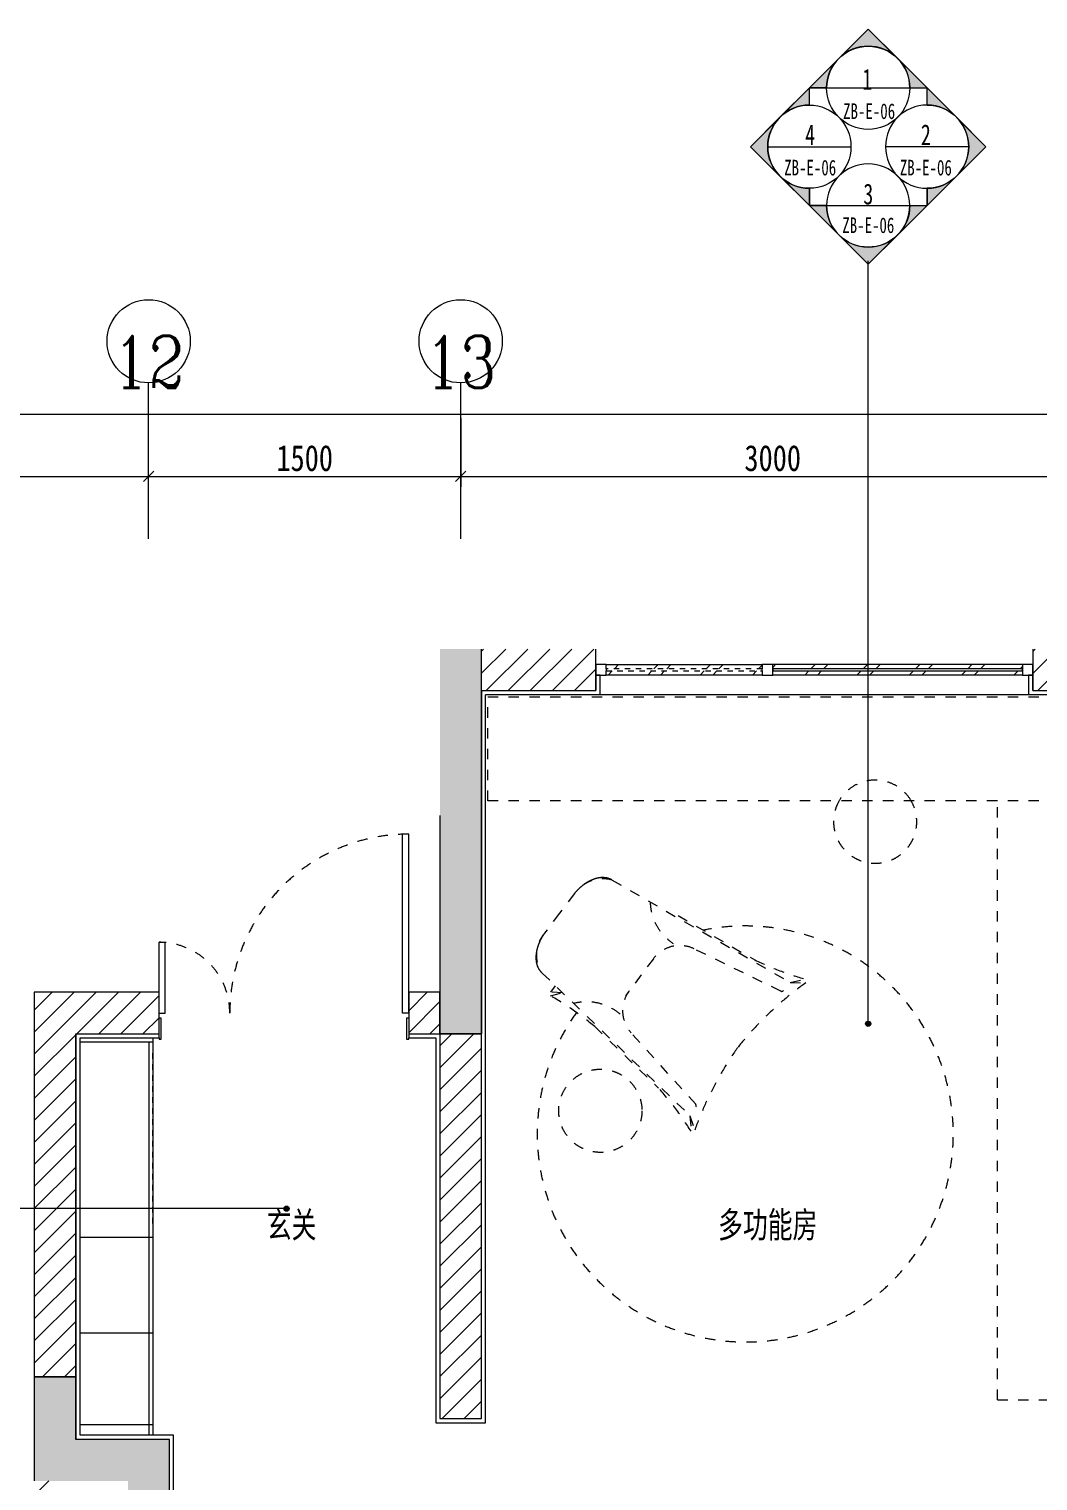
# Model space of a CAD drawing. Header units: millimetres. Extents: x 2743 to 23161, y 1473 to 16816.
# Drawn here: x 7215 to 12065, y 9835 to 16816 of the extents above; entities that cross this region are included whole.
import ezdxf

# ---------------------------------------------------------------- set-up
doc = ezdxf.new("R2010")
doc.units = ezdxf.units.MM
for name, pattern in [('JZ-I-活动家具', [100, 50, -50]), ('JZ-I-虚线', [52.92, 26.46, -26.46]), ('LH-A-虚线', [100, 50, -50])]:
    doc.linetypes.add(name, pattern=pattern)
for name, color, linetype, lineweight, true_color in [('A-ANNO-DIMS-1', 7, 'Continuous', 13, 0x008000), ('A-DETL-GENF-1', 7, 'LH-A-虚线', 5, 0x656565), ('A-DETL-GENF-2', 4, 'Continuous', 5, 0x00ffff), ('A-DETL-GENF-5', 9, 'Continuous', 5, 0x808080), ('A-DETL-GENF-6', 9, 'JZ-I-活动家具', 5, 0x808080), ('A-DOOR', 30, 'Continuous', 9, 0xff7f00), ('A-DOOR-1', 4, 'Continuous', 9, 0x00ffff), ('A-GLAZ', 4, 'Continuous', 18, 0x00ffff), ('A-GLAZ-1', 4, 'JZ-I-虚线', 9, 0x00ffff), ('A-GLAZ-CURT', 7, 'Continuous', 9, 0x00c8c8), ('A-GLAZ-CWMG', 7, 'Continuous', 9, 0x00c8c8), ('A-GLAZ-CWMG-1', 9, 'Continuous', 5, 0x808080), ('A-新建墙体', 7, 'Continuous', 18, 0x848400), ('A-新建墙体-1', 9, 'Continuous', 18, 0x808080), ('A-新建墙体-2', 9, 'Continuous', 5, 0x808080), ('A-新建墙体-3', 7, 'Continuous', 9, 0xff8080), ('G-ANNO-SYMB-1', 7, 'Continuous', 5, 0x008000), ('G-ANNO-SYMB-2', 7, 'Continuous', 5, 0xc0c0c0), ('G-ANNO-TEXT-1', 7, 'Continuous', 5, 0x008000), ('Q-CASE-1', 7, 'Continuous', 9, 0x7f603f), ('Q-CASE-2', 7, 'Continuous', 5, 0x7f603f), ('Q-CASE-4', 7, 'JZ-I-虚线', 5, 0x7f603f), ('S-GRID-1', 7, 'Continuous', 13, 0xc0c0c0), ('S-GRID-IDEN', 7, 'Continuous', 5, 0xc0c0c0), ('S-GRID-IDEN-1', 7, 'Continuous', 5, 0x008000)]:
    doc.layers.add(name, color=color, linetype=linetype, lineweight=lineweight, true_color=true_color)
doc.styles.add('Complex', font='complex_.ttf', dxfattribs={"width": 0.8, "height": 250})
doc.styles.add('华文细黑', font='STXIHEI.TTF', dxfattribs={"width": 0.7, "height": 75})
doc.styles.add('华文细黑_1', font='STXIHEI.TTF', dxfattribs={"width": 0.7, "height": 100})
doc.styles.add('宋体', font='', dxfattribs={"width": 0.8, "height": 125})
doc.styles.add('宋体_1', font='', dxfattribs={"width": 0.7, "height": 125})
doc.styles.get('宋体').set_extended_font_data('SimSun')
doc.styles.get('宋体_1').set_extended_font_data('SimSun')
doc.dimstyles.new('轴网尺寸标注', dxfattribs={"dimscale": 304.8, "dimtxt": 157.261586, "dimasz": 0.164042, "dimexe": 0.164042, "dimexo": 0.0625, "dimgap": 0.082021, "dimtad": 1, "dimdec": 0, "dimzin": 0, "dimdsep": 46, "dimtxsty": '宋体', "dimblk1": 'OBLIQUE', "dimblk2": 'OBLIQUE', "dimsah": 1, "dimcen": 0.09, "dimdle": 0.164042, "dimazin": 0, "dimtfac": 1, "dimtdec": 4, "dimtix": 1, "dimtmove": 0, "dimatfit": 3, "dimfxl": 0.984252, "dimfxlon": 1, "dimtvp": 1, "dimtolj": 1, "dimtzin": 0, "dimlwd": 13, "dimlwe": 13, "dimarcsym": 2})
pattern_1 = [(45, (7626.65, 1984.6), (-53.033, 53.033), [])]
pattern_2 = [(45, (0, 0), (-125.7236, 125.7236), []), (45, (0, 190.5), (-125.7236, 125.7236), [])]

# ---------------------------------------------------------------- blocks, each defined once
blk = doc.blocks.new('LH-A-平开门_钢木质-子母无亮子 - FDM1223-14565206-02平面布置及立面索引')
at = {"layer": 'A-DETL-GENF-1'}
for centre, radius, start, end in [((-600, 0), 860, 269.99, 0), ((600, 0), 340, 180, 270.01)]:
    blk.add_arc(centre, radius, start, end, dxfattribs=at)
at = {"layer": 'A-DETL-GENF-2'}
for p, q in [((-600, 0), (-600.2, -860)), ((-600, 0), (-570, 0)), ((-570, 0), (-570.2, -860)), ((600, 0), (570, 0)), ((570, 0), (570.1, -340)), ((600, 0), (600.1, -340)), ((600.1, -340), (570.1, -340)), ((-600.2, -860), (-570.2, -860))]:
    blk.add_line(p, q, dxfattribs=at)
blk = doc.blocks.new('系统嵌板 - JZ-A-窗-14574457-02平面布置及立面索引')
at = {"layer": 'A-GLAZ-CURT'}
for p, q in [((600, 5), (-600, 5)), ((-600, 5), (-600, -5)), ((600, -5), (600, 5)), ((-600, -5), (600, -5))]:
    blk.add_line(p, q, dxfattribs=at)
blk = doc.blocks.new('窗嵌板_单扇平开无框铝窗 - 窗嵌板_单扇平开无框铝窗-14616553-02平面布置及立面索引')
at = {"layer": 'A-GLAZ-1'}
for p, q in [((375, 5), (-375, 5)), ((-375, 5), (-375, -5)), ((375, -5), (375, 5)), ((-375, -5), (375, -5))]:
    blk.add_line(p, q, dxfattribs=at)
blk = doc.blocks.new('矩形竖梃 - 矩形竖梃-14574459-02平面布置及立面索引')
at = {"layer": 'A-GLAZ-CWMG'}
for p, q in [((0, 25), (-50, 25)), ((-50, 25), (-50, 5)), ((0, -25), (0, 25)), ((-50, -5), (-50, -25)), ((-50, -25), (0, -25))]:
    blk.add_line(p, q, dxfattribs=at)
blk = doc.blocks.new('矩形竖梃 - 矩形竖梃-14574420-02平面布置及立面索引')
at = {"layer": 'A-GLAZ-CWMG-1'}
h = blk.add_hatch(dxfattribs=at)
h.set_pattern_fill('FP_2', color=256, style=0, pattern_type=2)
h.set_pattern_definition(pattern_2)
h.paths.add_polyline_path([(3113.4, 11725), (3113.4, 11745), (2363.4, 11745), (2363.4, 11725), (2631.4, 11725)], flags=0)
h.paths.add_polyline_path([(2631.4, 11755), (3113.4, 11755), (3113.4, 11775), (2363.4, 11775), (2363.4, 11755)], flags=0)
at = {"layer": 'A-GLAZ-CWMG'}
for p, q in [((2363.4, 11775), (3113.4, 11775)), ((3113.4, 11725), (2363.4, 11725))]:
    blk.add_line(p, q, dxfattribs=at)
blk = doc.blocks.new('矩形竖梃 - 矩形竖梃-14574421-02平面布置及立面索引')
at = {"layer": 'A-GLAZ-CWMG-1'}
h = blk.add_hatch(dxfattribs=at)
h.set_pattern_fill('FP_2', color=256, style=0, pattern_type=2)
h.set_pattern_definition(pattern_2)
h.paths.add_polyline_path([(4363.4, 11725), (4363.4, 11745), (3163.4, 11745), (3163.4, 11725), (3525.2, 11725)], flags=0)
h.paths.add_polyline_path([(3525.2, 11755), (4363.4, 11755), (4363.4, 11775), (3163.4, 11775), (3163.4, 11755)], flags=0)
at = {"layer": 'A-GLAZ-CWMG'}
for p, q in [((4363.4, 11775), (3163.4, 11775)), ((4363.4, 11725), (3163.4, 11725))]:
    blk.add_line(p, q, dxfattribs=at)
blk = doc.blocks.new('矩形竖梃 - 矩形竖梃-14574461-02平面布置及立面索引')
at = {"layer": 'A-GLAZ-CWMG'}
for p, q in [((-50, 25), (0, 25)), ((-50, -25), (-50, 25)), ((0, 25), (0, -25)), ((0, -25), (-50, -25))]:
    blk.add_line(p, q, dxfattribs=at)
blk = doc.blocks.new('矩形竖梃 - 矩形竖梃-14574455-02平面布置及立面索引')
at = {"layer": 'A-GLAZ-CWMG'}
for p, q in [((-25, 25), (25, 25)), ((-25, 5), (-25, 25)), ((25, 25), (25, -25)), ((-25, -25), (-25, -5)), ((25, -25), (-25, -25))]:
    blk.add_line(p, q, dxfattribs=at)
blk = doc.blocks.new('JZ-I-金属门套_门楣 - JZ-I-金属门套_门楣-14990927-02平面布置及立面索引')
at = {"layer": 'A-DOOR'}
for p, q in [((-590, 15), (-600, 15)), ((-600, 15), (-600, 10)), ((-590, -85), (-590, 15)), ((600, 15), (590, 15)), ((590, 15), (590, -85)), ((600, 10), (600, 15)), ((-600, -85), (-590, -85)), ((590, -85), (600, -85))]:
    blk.add_line(p, q, dxfattribs=at)
blk = doc.blocks.new('JZ-I-玄关柜2D - JZ-I-玄关柜2D-14741874-02平面布置及立面索引')
at = {"layer": 'Q-CASE-2'}
for p, q in [((-805.3, -597.7), (-805.3, -249.7)), ((-365.3, -596.1), (-365.3, -249.7)), ((94.7, -596.1), (94.7, -249.7)), ((1034.7, -600), (1034.7, -249.7)), ((1034.7, -580), (-855.3, -580)), ((1054.7, -600), (-855.3, -600))]:
    blk.add_line(p, q, dxfattribs=at)
at = {"layer": 'Q-CASE-4'}
for p, q in [((-768.2, -600), (-787.3, -600)), ((94.7, -600), (-315.7, -600)), ((163.2, -600), (564.7, -600)), ((584.7, -600), (995.8, -600))]:
    blk.add_line(p, q, dxfattribs=at)
blk = doc.blocks.new('JZ-I-127书房 - JZ-I-1500床2D-14729912-02平面布置及立面索引')
at = {"layer": 'A-DETL-GENF-6'}
for p, q in [((0, -500), (0, 0)), ((0, 0), (2750, 0)), ((2750, 0), (2750, -500)), ((2750, -500), (0, -500)), ((2450, -3380), (2450, -500)), ((456, -906.9), (454.5, -908.2)), ((457.5, -905.9), (456, -906.9)), ((458.9, -904.8), (457.5, -905.9)), ((460.4, -903.6), (458.9, -904.8)), ((461.9, -902.5), (460.4, -903.6)), ((463.4, -901.5), (461.9, -902.5)), ((464.9, -900.4), (463.4, -901.5)), ((466.3, -899.4), (464.9, -900.4)), ((467.8, -898.4), (466.3, -899.4)), ((469.4, -897.4), (467.8, -898.4)), ((470.9, -896.4), (469.4, -897.4)), ((472.4, -895.4), (470.9, -896.4)), ((473.9, -894.4), (472.4, -895.4)), ((475.4, -893.4), (473.9, -894.4)), ((477, -892.5), (475.4, -893.4)), ((478.5, -891.7), (477, -892.5)), ((480, -890.7), (478.5, -891.7)), ((481.5, -889.9), (480, -890.7)), ((483.1, -889), (481.5, -889.9)), ((484.6, -888.1), (483.1, -889)), ((486.2, -887.4), (484.6, -888.1)), ((487.7, -886.5), (486.2, -887.4)), ((489.2, -885.7), (487.7, -886.5)), ((490.8, -884.9), (489.2, -885.7)), ((492.4, -884.1), (490.8, -884.9)), ((493.9, -883.4), (492.4, -884.1)), ((495.5, -882.7), (493.9, -883.4)), ((497, -882), (495.5, -882.7)), ((498.5, -881.2), (497, -882)), ((500, -880.6), (498.5, -881.2)), ((501.6, -880), (500, -880.6)), ((503.2, -879.4), (501.6, -880)), ((504.7, -878.7), (503.2, -879.4)), ((506.3, -878.1), (504.7, -878.7)), ((507.8, -877.6), (506.3, -878.1)), ((509.4, -877), (507.8, -877.6)), ((510.9, -876.5), (509.4, -877)), ((512.5, -875.9), (510.9, -876.5)), ((514, -875.5), (512.5, -875.9)), ((515.5, -874.9), (514, -875.5)), ((517.1, -874.4), (515.5, -874.9)), ((518.6, -874), (517.1, -874.4)), ((520.2, -873.6), (518.6, -874)), ((521.7, -873.1), (520.2, -873.6)), ((523.2, -872.8), (521.7, -873.1)), ((524.7, -872.3), (523.2, -872.8)), ((526.3, -872), (524.7, -872.3)), ((527.8, -871.7), (526.3, -872)), ((529.3, -871.4), (527.8, -871.7)), ((530.8, -871), (529.3, -871.4)), ((532.3, -870.8), (530.8, -871)), ((533.9, -870.5), (532.3, -870.8)), ((535.3, -870.3), (533.9, -870.5)), ((536.8, -870.1), (535.3, -870.3)), ((538.4, -869.8), (536.8, -870.1)), ((539.9, -869.7), (538.4, -869.8)), ((541.4, -869.5), (539.9, -869.7)), ((542.9, -869.4), (541.4, -869.5)), ((544.3, -869.2), (542.9, -869.4)), ((545.8, -869.1), (544.3, -869.2)), ((547.3, -869), (545.8, -869.1)), ((548.7, -869), (547.3, -869)), ((550.1, -869), (548.7, -869)), ((551.6, -868.8), (550.1, -869)), ((553.1, -868.9), (551.6, -868.8)), ((554.5, -868.9), (553.1, -868.9)), ((555.9, -868.9), (554.5, -868.9)), ((557.4, -868.9), (555.9, -868.9)), ((558.7, -869.1), (557.4, -868.9)), ((560.2, -869.1), (558.7, -869.1)), ((561.5, -869.3), (560.2, -869.1)), ((563, -869.4), (561.5, -869.3)), ((564.3, -869.6), (563, -869.4)), ((565.7, -869.7), (564.3, -869.6)), ((567.1, -869.9), (565.7, -869.7)), ((568.5, -870.1), (567.1, -869.9)), ((569.7, -870.3), (568.5, -870.1)), ((571.1, -870.6), (569.7, -870.3)), ((572.4, -870.8), (571.1, -870.6)), ((573.8, -871.1), (572.4, -870.8)), ((575.1, -871.4), (573.8, -871.1)), ((576.4, -871.7), (575.1, -871.4)), ((577.7, -872.1), (576.4, -871.7)), ((579, -872.4), (577.7, -872.1)), ((580.2, -872.8), (579, -872.4)), ((581.5, -873.1), (580.2, -872.8)), ((582.7, -873.6), (581.5, -873.1)), ((584, -874.1), (582.7, -873.6)), ((585.2, -874.5), (584, -874.1)), ((586.5, -875), (585.2, -874.5)), ((587.7, -875.4), (586.5, -875)), ((588.9, -875.9), (587.7, -875.4)), ((590.1, -876.5), (588.9, -875.9)), ((591.3, -877), (590.1, -876.5)), ((592.5, -877.6), (591.3, -877)), ((593.6, -878.2), (592.5, -877.6)), ((594.8, -878.7), (593.6, -878.2)), ((595.9, -879.4), (594.8, -878.7)), ((597, -880.1), (595.9, -879.4)), ((598.1, -880.7), (597, -880.1)), ((598.3, -880.6), (1454.3, -1373.2)), ((416.6, -945.7), (345.2, -1040.6)), ((418, -944.1), (416.6, -945.7)), ((419.2, -942.5), (418, -944.1)), ((420.4, -941.1), (419.2, -942.5)), ((421.8, -939.6), (420.4, -941.1)), ((423, -938.1), (421.8, -939.6)), ((424.3, -936.8), (423, -938.1)), ((425.6, -935.3), (424.3, -936.8)), ((426.8, -934), (425.6, -935.3)), ((428.2, -932.5), (426.8, -934)), ((429.5, -931.1), (428.2, -932.5)), ((430.8, -929.7), (429.5, -931.1)), ((432.1, -928.4), (430.8, -929.7)), ((433.5, -927), (432.1, -928.4)), ((434.8, -925.6), (433.5, -927)), ((436.2, -924.3), (434.8, -925.6)), ((437.5, -923), (436.2, -924.3)), ((438.9, -921.7), (437.5, -923)), ((440.3, -920.4), (438.9, -921.7)), ((441.8, -919.1), (440.3, -920.4)), ((443.1, -917.8), (441.8, -919.1)), ((444.5, -916.5), (443.1, -917.8)), ((445.9, -915.4), (444.5, -916.5)), ((447.3, -914.1), (445.9, -915.4)), ((448.7, -912.9), (447.3, -914.1)), ((450.3, -911.7), (448.7, -912.9)), ((451.7, -910.5), (450.3, -911.7)), ((453.1, -909.3), (451.7, -910.5)), ((454.5, -908.2), (453.1, -909.3)), ((345.2, -1040.6), (273.6, -1135.9)), ((915.8, -1051.6), (1284.7, -1264.8)), ((246.3, -1187.5), (246.9, -1185.8)), ((246.9, -1185.8), (247.6, -1184.1)), ((247.6, -1184.1), (248.3, -1182.3)), ((248.3, -1182.3), (249, -1180.6)), ((249, -1180.6), (249.7, -1178.9)), ((249.7, -1178.9), (250.4, -1177.2)), ((250.4, -1177.2), (251.2, -1175.4)), ((251.2, -1175.4), (251.9, -1173.8)), ((251.9, -1173.8), (252.7, -1172)), ((252.7, -1172), (253.6, -1170.3)), ((253.6, -1170.3), (254.4, -1168.7)), ((254.4, -1168.7), (255.2, -1166.9)), ((255.2, -1166.9), (256.1, -1165.2)), ((256.1, -1165.2), (256.9, -1163.6)), ((256.9, -1163.6), (257.8, -1161.9)), ((257.8, -1161.9), (258.7, -1160.2)), ((258.7, -1160.2), (259.6, -1158.5)), ((259.6, -1158.5), (260.6, -1156.9)), ((260.6, -1156.9), (261.5, -1155.2)), ((261.5, -1155.2), (262.4, -1153.5)), ((262.4, -1153.5), (263.4, -1151.9)), ((263.4, -1151.9), (264.3, -1150.2)), ((264.3, -1150.2), (265.3, -1148.6)), ((265.3, -1148.6), (266.4, -1147)), ((266.4, -1147), (267.3, -1145.3)), ((267.3, -1145.3), (268.4, -1143.7)), ((268.4, -1143.7), (269.4, -1142)), ((269.4, -1142), (270.5, -1140.5)), ((270.5, -1140.5), (271.6, -1138.9)), ((271.6, -1138.9), (272.7, -1137.3)), ((272.7, -1137.3), (273.6, -1135.9)), ((233.1, -1253.4), (233.2, -1251.8)), ((233.2, -1255), (233.1, -1253.4)), ((233.2, -1250.2), (233.3, -1248.6)), ((233.2, -1251.8), (233.2, -1250.2)), ((233.2, -1256.5), (233.2, -1255)), ((233.3, -1258.1), (233.2, -1256.5)), ((233.3, -1248.6), (233.4, -1246.9)), ((233.4, -1245.3), (233.5, -1243.7)), ((233.4, -1246.9), (233.4, -1245.3)), ((233.5, -1243.7), (233.6, -1242)), ((233.6, -1242), (233.8, -1240.3)), ((233.8, -1240.3), (233.9, -1238.8)), ((233.9, -1238.8), (234, -1237.1)), ((234, -1237.1), (234.2, -1235.4)), ((234.2, -1235.4), (234.4, -1233.7)), ((234.4, -1233.7), (234.7, -1232)), ((234.7, -1232), (234.8, -1230.4)), ((234.8, -1230.4), (235.1, -1228.6)), ((235.1, -1228.6), (235.4, -1227)), ((235.4, -1227), (235.7, -1225.3)), ((235.7, -1225.3), (235.9, -1223.6)), ((235.9, -1223.6), (236.3, -1221.9)), ((236.3, -1221.9), (236.6, -1220.2)), ((236.6, -1220.2), (237, -1218.5)), ((237, -1218.5), (237.4, -1216.8)), ((237.4, -1216.8), (237.7, -1215)), ((237.7, -1215), (238.1, -1213.4)), ((238.1, -1213.4), (238.5, -1211.6)), ((238.5, -1211.6), (239, -1209.9)), ((239, -1209.9), (239.5, -1208.1)), ((239.5, -1208.1), (239.9, -1206.5)), ((239.9, -1206.5), (240.4, -1204.8)), ((240.4, -1204.8), (241, -1203)), ((241, -1203), (241.5, -1201.3)), ((241.5, -1201.3), (242, -1199.6)), ((242, -1199.6), (242.5, -1197.8)), ((242.5, -1197.8), (243.1, -1196.1)), ((243.1, -1196.1), (243.7, -1194.4)), ((243.7, -1194.4), (244.3, -1192.7)), ((244.3, -1192.7), (244.9, -1191)), ((244.9, -1191), (245.5, -1189.3)), ((245.5, -1189.3), (246.3, -1187.5)), ((1408.7, -1414.8), (992.1, -1211.6)), ((233.3, -1259.7), (233.3, -1258.1)), ((233.5, -1261.3), (233.3, -1259.7)), ((233.5, -1262.8), (233.5, -1261.3)), ((233.6, -1264.4), (233.5, -1262.8)), ((233.8, -1265.9), (233.6, -1264.4)), ((233.9, -1267.4), (233.8, -1265.9)), ((234, -1269), (233.9, -1267.4)), ((234.3, -1270.5), (234, -1269)), ((234.5, -1272), (234.3, -1270.5)), ((234.7, -1273.4), (234.5, -1272)), ((234.9, -1275), (234.7, -1273.4)), ((235.2, -1276.5), (234.9, -1275)), ((235.4, -1277.9), (235.2, -1276.5)), ((235.7, -1279.4), (235.4, -1277.9)), ((236, -1280.8), (235.7, -1279.4)), ((236.4, -1282.3), (236, -1280.8)), ((236.7, -1283.6), (236.4, -1282.3)), ((237, -1285.1), (236.7, -1283.6)), ((237.5, -1286.5), (237, -1285.1)), ((237.9, -1287.9), (237.5, -1286.5)), ((238.2, -1289.2), (237.9, -1287.9)), ((238.7, -1290.6), (238.2, -1289.2)), ((239.1, -1291.9), (238.7, -1290.6)), ((239.5, -1293.3), (239.1, -1291.9)), ((240, -1294.6), (239.5, -1293.3)), ((240.5, -1295.9), (240, -1294.6)), ((241, -1297.2), (240.5, -1295.9)), ((241.6, -1298.5), (241, -1297.2)), ((242.1, -1299.8), (241.6, -1298.5)), ((242.7, -1301.1), (242.1, -1299.8)), ((243.2, -1302.3), (242.7, -1301.1)), ((243.8, -1303.5), (243.2, -1302.3)), ((244.4, -1304.8), (243.8, -1303.5)), ((245.1, -1306), (244.4, -1304.8)), ((245.6, -1307.2), (245.1, -1306)), ((246.3, -1308.4), (245.6, -1307.2)), ((247, -1309.5), (246.3, -1308.4)), ((247.6, -1310.6), (247, -1309.5)), ((248.4, -1311.7), (247.6, -1310.6)), ((249.1, -1313), (248.4, -1311.7)), ((249.8, -1314.1), (249.1, -1313)), ((250.6, -1315.2), (249.8, -1314.1)), ((251.3, -1316.2), (250.6, -1315.2)), ((252.1, -1317.3), (251.3, -1316.2)), ((252.9, -1318.3), (252.1, -1317.3)), ((253.8, -1319.3), (252.9, -1318.3)), ((254.5, -1320.4), (253.8, -1319.3)), ((255.4, -1321.4), (254.5, -1320.4)), ((256.3, -1322.3), (255.4, -1321.4)), ((257.1, -1323.3), (256.3, -1322.3)), ((257.9, -1324.2), (257.1, -1323.3)), ((258.9, -1325.2), (257.9, -1324.2)), ((259.8, -1326.1), (258.9, -1325.2)), ((260.7, -1327.1), (259.8, -1326.1)), ((796.3, -1258.7), (738.2, -1336)), ((261.6, -1327.9), (260.7, -1327.1)), ((261.8, -1327.9), (972.3, -2013.8)), ((304.1, -1419.5), (326.2, -1390.1)), ((738.2, -1336), (661.9, -1437.3)), ((1454.3, -1373.2), (1527.4, -1357.2)), ((1454.3, -1373.2), (1528.7, -1374.8)), ((301.1, -1436.9), (359.8, -1422.5)), ((359.8, -1422.5), (304.1, -1419.5)), ((514.1, -1585.5), (821.2, -1880.9)), ((999.7, -1958.5), (689, -1614.5)), ((972.3, -2013.8), (994.4, -2084.8)), ((972.3, -2013.8), (977.2, -2088.5)), ((2450, -3380), (2750, -3380))]:
    blk.add_line(p, q, dxfattribs=at)
blk.add_circle((541.3, -1990.2), 200, dxfattribs=at)
for centre, radius, start, end in [((1862.4, -600), 200, 30, 150), ((1862.4, -600), 200, 150, 30), ((554, -1042.9), 168.2, 74.7155, 144.72725), ((1029.3, -978.8), 248.5, 181.58273, 236.40346), ((1238, -2101.6), 1000, 144.25512, 101.5688), ((394.3, -1241.4), 160.3, 138.84529, 209.93807), ((922.8, -1353.8), 158.2, 64.0004, 143.04334), ((1923.3, 47.5), 1459.5, 244.05152, 254.26061), ((2502.1, -2726.1), 1665.4, 125.76785, 141.31347), ((-424.3, -2703.3), 1459.5, 49.98468, 60.19378), ((806.4, -1508.5), 158.2, 143.04334, 222.08628), ((1413.3, -1405.3), 10.5, 244.0004, 319.79534), ((475.6, -1714.8), 248.5, 49.68322, 104.50395), ((2562.5, -2645.7), 1665.4, 144.77321, 160.31883), ((-262.8, -2858.2), 1459.5, 31.82607, 42.03516), ((991.8, -1965.6), 10.5, 326.29134, 42.08628)]:
    blk.add_arc(centre, radius, start, end, dxfattribs=at)
blk = doc.blocks.new('轴网 - LH-A-单圈轴号-6094658-02平面布置及立面索引')
at = {"layer": 'S-GRID-IDEN'}
blk.add_circle((0, 0), 4, dxfattribs=at)
blk = doc.blocks.new('_Oblique')
at = {"color": 0, "linetype": 'ByBlock', "lineweight": -2}
blk.add_line((-0.5, -0.5), (0.5, 0.5), dxfattribs=at)
blk = doc.blocks.new('*D174')
at = {"layer": 'A-ANNO-DIMS-1', "color": 0, "lineweight": 13, "transparency": 16777216}
for p, q in [((5840.1, 14664.5), (7840.1, 14664.5)), ((5890.1, 14383.6), (5890.1, 14714.5)), ((7790.1, 14383.6), (7790.1, 14714.5))]:
    blk.add_line(p, q, dxfattribs=at)
at = {"layer": 'Defpoints', "color": 0, "transparency": 16777216}
for p in [(7790.1, 14664.5), (5890.1, 14364.5), (7790.1, 14364.5)]:
    blk.add_point(p, dxfattribs=at)
at = {"layer": 'A-ANNO-DIMS-1', "color": 0, "lineweight": 13, "transparency": 16777216, "xscale": 50, "yscale": 50, "zscale": 50, "rotation": 180}
blk.add_blockref('_Oblique', (5890.1, 14664.5), dxfattribs=at)
at = {"layer": 'A-ANNO-DIMS-1', "color": 0, "lineweight": 13, "transparency": 16777216, "xscale": 50, "yscale": 50, "zscale": 50}
blk.add_blockref('_Oblique', (7790.1, 14664.5), dxfattribs=at)
at = {"layer": 'A-ANNO-DIMS-1', "color": 0, "transparency": 16777216, "insert": (6840.1, 14752), "char_height": 125, "attachment_point": 5, "style": '宋体'}
blk.add_mtext('\\A1;1900', dxfattribs=at)
blk = doc.blocks.new('*D175')
at = {"layer": 'A-ANNO-DIMS-1', "color": 0, "lineweight": 13, "transparency": 16777216}
for p, q in [((9290.1, 14945.5), (9290.1, 14614.5)), ((7740.1, 14664.5), (9340.1, 14664.5)), ((7790.1, 14383.6), (7790.1, 14714.5))]:
    blk.add_line(p, q, dxfattribs=at)
at = {"layer": 'Defpoints', "color": 0, "transparency": 16777216}
for p in [(9290.1, 14964.5), (9290.1, 14664.5), (7790.1, 14364.5)]:
    blk.add_point(p, dxfattribs=at)
at = {"layer": 'A-ANNO-DIMS-1', "color": 0, "lineweight": 13, "transparency": 16777216, "xscale": 50, "yscale": 50, "zscale": 50, "rotation": 180}
blk.add_blockref('_Oblique', (7790.1, 14664.5), dxfattribs=at)
at = {"layer": 'A-ANNO-DIMS-1', "color": 0, "lineweight": 13, "transparency": 16777216, "xscale": 50, "yscale": 50, "zscale": 50}
blk.add_blockref('_Oblique', (9290.1, 14664.5), dxfattribs=at)
at = {"layer": 'A-ANNO-DIMS-1', "color": 0, "transparency": 16777216, "insert": (8540.1, 14752), "char_height": 125, "attachment_point": 5, "style": '宋体'}
blk.add_mtext('\\A1;1500', dxfattribs=at)
blk = doc.blocks.new('*D176')
at = {"layer": 'A-ANNO-DIMS-1', "color": 0, "lineweight": 13, "transparency": 16777216}
for p, q in [((9290.1, 14945.5), (9290.1, 14614.5)), ((9240.1, 14664.5), (12340.1, 14664.5)), ((12290.1, 14383.6), (12290.1, 14714.5))]:
    blk.add_line(p, q, dxfattribs=at)
at = {"layer": 'Defpoints', "color": 0, "transparency": 16777216}
for p in [(9290.1, 14964.5), (12290.1, 14664.5), (12290.1, 14364.5)]:
    blk.add_point(p, dxfattribs=at)
at = {"layer": 'A-ANNO-DIMS-1', "color": 0, "lineweight": 13, "transparency": 16777216, "xscale": 50, "yscale": 50, "zscale": 50, "rotation": 180}
blk.add_blockref('_Oblique', (9290.1, 14664.5), dxfattribs=at)
at = {"layer": 'A-ANNO-DIMS-1', "color": 0, "lineweight": 13, "transparency": 16777216, "xscale": 50, "yscale": 50, "zscale": 50}
blk.add_blockref('_Oblique', (12290.1, 14664.5), dxfattribs=at)
at = {"layer": 'A-ANNO-DIMS-1', "color": 0, "transparency": 16777216, "insert": (10790.1, 14752), "char_height": 125, "attachment_point": 5, "style": '宋体'}
blk.add_mtext('\\A1;3000', dxfattribs=at)
blk = doc.blocks.new('*D182')
at = {"layer": 'A-ANNO-DIMS-1', "color": 0, "lineweight": 13, "transparency": 16777216}
for p, q in [((5890.1, 14683.6), (5890.1, 15014.5)), ((19990.1, 14683.6), (19990.1, 15014.5)), ((5840.1, 14964.5), (20040.1, 14964.5))]:
    blk.add_line(p, q, dxfattribs=at)
at = {"layer": 'Defpoints', "color": 0, "transparency": 16777216}
for p in [(19990.1, 14964.5), (5890.1, 14664.5), (19990.1, 14664.5)]:
    blk.add_point(p, dxfattribs=at)
at = {"layer": 'A-ANNO-DIMS-1', "color": 0, "lineweight": 13, "transparency": 16777216, "xscale": 50, "yscale": 50, "zscale": 50, "rotation": 180}
blk.add_blockref('_Oblique', (5890.1, 14964.5), dxfattribs=at)
at = {"layer": 'A-ANNO-DIMS-1', "color": 0, "lineweight": 13, "transparency": 16777216, "xscale": 50, "yscale": 50, "zscale": 50}
blk.add_blockref('_Oblique', (19990.1, 14964.5), dxfattribs=at)
at = {"layer": 'A-ANNO-DIMS-1', "color": 0, "transparency": 16777216, "insert": (12940.1, 15052), "char_height": 125, "attachment_point": 5, "style": '宋体'}
blk.add_mtext('\\A1;14100', dxfattribs=at)
blk = doc.blocks.new('立面 - 立面标记符号8mm 上-319156-02平面布置及立面索引')
at = {"layer": 'G-ANNO-SYMB-2'}
h = blk.add_hatch(color=256, dxfattribs=at)
edge = h.paths.add_edge_path(flags=0)
edge.add_line((-2.83, 8.49), (0, 11.31))
edge.add_line((0, 11.31), (2.83, 8.49))
edge.add_arc((0, 5.66), 4, 45, 135)
h = blk.add_hatch(color=256, dxfattribs=at)
edge = h.paths.add_edge_path(flags=0)
edge.add_line((5.66, 5.66), (4, 5.66))
edge.add_arc((0, 5.66), 4, 0, 45)
edge.add_line((2.83, 8.49), (5.66, 5.66))
edge = h.paths.add_edge_path(flags=0)
edge.add_line((-5.66, 5.66), (-2.83, 8.49))
edge.add_arc((0, 5.66), 4, 135, 180)
edge.add_line((-4, 5.66), (-5.66, 5.66))
at = {"layer": 'G-ANNO-SYMB-1'}
for p, q in [((0, 11.31), (-5.66, 5.66)), ((0, 11.31), (-2.83, 8.49)), ((0, 11.31), (5.66, 5.66)), ((2.83, 8.49), (0, 11.31)), ((-2.83, 8.49), (-5.66, 5.66)), ((5.66, 5.66), (2.83, 8.49)), ((-4, 5.66), (-5.66, 5.66)), ((-5.66, 5.66), (-4, 5.66)), ((-4, 5.66), (4, 5.66)), ((4, 5.66), (5.66, 5.66)), ((4, 5.66), (5.66, 5.66))]:
    blk.add_line(p, q, dxfattribs=at)
blk.add_circle((0, 5.66), 4, dxfattribs=at)
for start, end in [(135, 180), (45, 135), (0, 45)]:
    blk.add_arc((0, 5.66), 4, start, end, dxfattribs=at)
blk = doc.blocks.new('立面 - 立面标记符号 右 -319154-02平面布置及立面索引')
at = {"layer": 'G-ANNO-SYMB-2'}
h = blk.add_hatch(color=256, dxfattribs=at)
edge = h.paths.add_edge_path(flags=0)
edge.add_line((-2.83, 8.49), (0, 11.31))
edge.add_line((0, 11.31), (2.83, 8.49))
edge.add_arc((0, 5.66), 4, 45, 135)
h = blk.add_hatch(color=256, dxfattribs=at)
edge = h.paths.add_edge_path(flags=0)
edge.add_line((5.66, 5.66), (4, 5.66))
edge.add_arc((0, 5.66), 4, 0, 45)
edge.add_line((2.83, 8.49), (5.66, 5.66))
edge = h.paths.add_edge_path(flags=0)
edge.add_line((-5.66, 5.66), (-2.83, 8.49))
edge.add_arc((0, 5.66), 4, 135, 180)
edge.add_line((-4, 5.66), (-5.66, 5.66))
at = {"layer": 'G-ANNO-SYMB-1'}
for p, q in [((0, 11.31), (-5.66, 5.66)), ((0, 11.31), (-2.83, 8.49)), ((0, 11.31), (5.66, 5.66)), ((2.83, 8.49), (0, 11.31)), ((-2.83, 8.49), (-5.66, 5.66)), ((0, 9.66), (0, 1.66)), ((5.66, 5.66), (2.83, 8.49)), ((-4, 5.66), (-5.66, 5.66)), ((-5.66, 5.66), (-4, 5.66)), ((4, 5.66), (5.66, 5.66)), ((4, 5.66), (5.66, 5.66))]:
    blk.add_line(p, q, dxfattribs=at)
blk.add_circle((0, 5.66), 4, dxfattribs=at)
for start, end in [(135, 180), (45, 135), (0, 45)]:
    blk.add_arc((0, 5.66), 4, start, end, dxfattribs=at)
blk = doc.blocks.new('立面 - 立面标记符号-319155-02平面布置及立面索引')
at = {"layer": 'G-ANNO-SYMB-2'}
h = blk.add_hatch(color=256, dxfattribs=at)
edge = h.paths.add_edge_path(flags=0)
edge.add_line((-2.83, 8.49), (0, 11.31))
edge.add_line((0, 11.31), (2.83, 8.49))
edge.add_arc((0, 5.66), 4, 45, 135)
h = blk.add_hatch(color=256, dxfattribs=at)
edge = h.paths.add_edge_path(flags=0)
edge.add_line((5.66, 5.66), (4, 5.66))
edge.add_arc((0, 5.66), 4, 0, 45)
edge.add_line((2.83, 8.49), (5.66, 5.66))
edge = h.paths.add_edge_path(flags=0)
edge.add_line((-5.66, 5.66), (-2.83, 8.49))
edge.add_arc((0, 5.66), 4, 135, 180)
edge.add_line((-4, 5.66), (-5.66, 5.66))
at = {"layer": 'G-ANNO-SYMB-1'}
for p, q in [((0, 11.31), (-5.66, 5.66)), ((0, 11.31), (-2.83, 8.49)), ((0, 11.31), (5.66, 5.66)), ((2.83, 8.49), (0, 11.31)), ((-2.83, 8.49), (-5.66, 5.66)), ((5.66, 5.66), (2.83, 8.49)), ((-4, 5.66), (-5.66, 5.66)), ((-5.66, 5.66), (-4, 5.66)), ((-4, 5.66), (4, 5.66)), ((4, 5.66), (5.66, 5.66)), ((4, 5.66), (5.66, 5.66))]:
    blk.add_line(p, q, dxfattribs=at)
blk.add_circle((0, 5.66), 4, dxfattribs=at)
for start, end in [(135, 180), (45, 135), (0, 45)]:
    blk.add_arc((0, 5.66), 4, start, end, dxfattribs=at)

msp = doc.modelspace()

# ---------------------------------------------------------------- hatches: boundary and pattern name
at = {"layer": 'A-新建墙体-1'}
for points in [[(9190.1, 11984.6), (9390.1, 11984.6), (9390.1, 13834.6), (9190.1, 13834.6), (9190.1, 11984.6)], [(7440.1, 9834.6), (7440.1, 10334.6), (7240.1, 10334.6), (7240.1, 9834.6), (7340.1, 9834.6)], [(7890.1, 9834.6), (7890.1, 10034.6), (7440.1, 10034.6), (7440.1, 9834.6), (7690.1, 9834.6)], [(7690.1, 8834.6), (7890.1, 8834.6), (7890.1, 9834.6), (7690.1, 9834.6), (7690.1, 9153.2)]]:
    msp.add_hatch(color=256, dxfattribs=at).paths.add_polyline_path(points, flags=0)
at = {"layer": 'A-新建墙体-2'}
h = msp.add_hatch(dxfattribs=at)
h.set_pattern_fill('FP_1', color=256, style=0, pattern_type=2)
h.set_pattern_definition(pattern_1)
h.paths.add_polyline_path([(15390.1, 13634.6), (15390.1, 13834.6), (14640.1, 13834.6), (14640.1, 13634.6), (15190.1, 13634.6)], flags=0)
h.paths.add_polyline_path([(12540.1, 13634.6), (12540.1, 13834.6), (12040.1, 13834.6), (12040.1, 13634.6), (12390.1, 13634.6)], flags=0)
h.paths.add_polyline_path([(9940.1, 13634.6), (9940.1, 13834.6), (9390.1, 13834.6), (9390.1, 13634.6), (9410.1, 13634.6)], flags=0)
h = msp.add_hatch(dxfattribs=at)
h.set_pattern_fill('FP_1', color=256, style=0, pattern_type=2)
h.set_pattern_definition(pattern_1)
h.paths.add_polyline_path([(7240.1, 10334.6), (7440.1, 10334.6), (7440.1, 12184.6), (7240.1, 12184.6), (7240.1, 11159.7)], flags=0)
h = msp.add_hatch(dxfattribs=at)
h.set_pattern_fill('FP_1', color=256, style=0, pattern_type=2)
h.set_pattern_definition(pattern_1)
h.paths.add_polyline_path([(9190.1, 11984.6), (9190.1, 12184.6), (9040.1, 12184.6), (9040.1, 11984.6)], flags=0)
h.paths.add_polyline_path([(7840.1, 11984.6), (7840.1, 12184.6), (7440.1, 12184.6), (7440.1, 11984.6)], flags=0)
h = msp.add_hatch(dxfattribs=at)
h.set_pattern_fill('FP_1', color=256, style=0, pattern_type=2)
h.set_pattern_definition(pattern_1)
h.paths.add_polyline_path([(9190.1, 10134.6), (9390.1, 10134.6), (9390.1, 11984.6), (9190.1, 11984.6), (9190.1, 11159.7)], flags=0)
h = msp.add_hatch(dxfattribs=at)
h.set_pattern_fill('FP_1', color=256, style=0, pattern_type=2)
h.set_pattern_definition(pattern_1)
h.paths.add_polyline_path([(7340.1, 9034.6), (7340.1, 9834.6), (7240.1, 9834.6), (7240.1, 9034.6)], flags=0)
at = {"layer": 'G-ANNO-TEXT-1'}
h = msp.add_hatch(color=256, dxfattribs=at)
edge = h.paths.add_edge_path(flags=0)
edge.add_arc((11249.2, 12032.8), 12.5, 0, 360)
h = msp.add_hatch(color=256, dxfattribs=at)
edge = h.paths.add_edge_path(flags=0)
edge.add_arc((8453.2, 11144), 12.5, 0, 360)

# ---------------------------------------------------------------- linework, layer by layer
at = {"layer": 'A-新建墙体'}
for p, q in [((9390.1, 11984.6), (9390.1, 13834.6)), ((9940.1, 13634.6), (9940.1, 13834.6)), ((12040.1, 13834.6), (12040.1, 13634.6)), ((9390.1, 13634.6), (9940.1, 13634.6)), ((12040.1, 13634.6), (12190.1, 13634.6)), ((9190.1, 13034.6), (9190.1, 11984.6)), ((7240.1, 12184.6), (7240.1, 10334.6)), ((7840.1, 12184.6), (7240.1, 12184.6)), ((7840.1, 11984.6), (7840.1, 12184.6)), ((9190.1, 12184.6), (9040.1, 12184.6)), ((9040.1, 12184.6), (9040.1, 11984.6)), ((9190.1, 11984.6), (9190.1, 12184.6)), ((7440.1, 10334.6), (7440.1, 11984.6)), ((7440.1, 11984.6), (7840.1, 11984.6)), ((9040.1, 11984.6), (9390.1, 11984.6)), ((9190.1, 11984.6), (9190.1, 10134.6)), ((9390.1, 11984.6), (9190.1, 11984.6)), ((9390.1, 10134.6), (9390.1, 11984.6)), ((7240.1, 10334.6), (7440.1, 10334.6)), ((7240.1, 10334.6), (7240.1, 9834.6)), ((7440.1, 10334.6), (7240.1, 10334.6)), ((7440.1, 10034.6), (7440.1, 10334.6)), ((9190.1, 10134.6), (9390.1, 10134.6)), ((7890.1, 10034.6), (7440.1, 10034.6)), ((7890.1, 8734.6), (7890.1, 10034.6))]:
    msp.add_line(p, q, dxfattribs=at)
at = {"layer": 'A-新建墙体-3'}
for p, q in [((9960.1, 13709.6), (9940.1, 13709.6)), ((9940.1, 13709.6), (9940.1, 13634.6)), ((9960.1, 13634.6), (9960.1, 13709.6)), ((12040.1, 13709.6), (12020.1, 13709.6)), ((12020.1, 13709.6), (12020.1, 13634.6)), ((12040.1, 13634.6), (12040.1, 13709.6)), ((9390.1, 13634.6), (9390.1, 11984.6)), ((9410.1, 10114.6), (9410.1, 13614.6)), ((12170.1, 13614.6), (9410.1, 13614.6)), ((9960.1, 13614.6), (9960.1, 13634.6)), ((12020.1, 13634.6), (12020.1, 13614.6)), ((7440.1, 11984.6), (7440.1, 10034.6)), ((7460.1, 11964.6), (7840.1, 11964.6)), ((7460.1, 10054.6), (7460.1, 11964.6)), ((7840.1, 11964.6), (7840.1, 11984.6)), ((9040.1, 11984.6), (9040.1, 11964.6)), ((9040.1, 11964.6), (9170.1, 11964.6)), ((9170.1, 11964.6), (9170.1, 10114.6)), ((9190.1, 11984.6), (9190.1, 11984.6)), ((7910.1, 10054.6), (7460.1, 10054.6)), ((7910.1, 8704.6), (7910.1, 10054.6)), ((9170.1, 10114.6), (9410.1, 10114.6)), ((7440.1, 10034.6), (7440.1, 10034.6))]:
    msp.add_line(p, q, dxfattribs=at)
at = {"layer": 'G-ANNO-TEXT-1'}
for p, q in [((11249.2, 12032.8), (11249.2, 15701.3)), ((8453.2, 11144), (3873.7, 11144))]:
    msp.add_line(p, q, dxfattribs=at)
for centre in [(11249.2, 12032.8), (8453.2, 11144)]:
    msp.add_circle(centre, 12.5, dxfattribs=at)
at = {"layer": 'S-GRID-1'}
for p, q in [((7790.1, 14364.5), (7790.1, 15114.5)), ((9290.1, 14364.5), (9290.1, 15114.5))]:
    msp.add_line(p, q, dxfattribs=at)

# ---------------------------------------------------------------- block references
at = {"layer": 'A-DETL-GENF-5'}
msp.add_blockref('JZ-I-127书房 - JZ-I-1500床2D-14729912-02平面布置及立面索引', (9420.1, 13604.6), dxfattribs=at)
at = {"layer": 'A-DOOR', "rotation": 180}
msp.add_blockref('JZ-I-金属门套_门楣 - JZ-I-金属门套_门楣-14990927-02平面布置及立面索引', (8440.1, 11974.6), dxfattribs=at)
at = {"layer": 'A-DOOR-1', "rotation": 180}
msp.add_blockref('LH-A-平开门_钢木质-子母无亮子 - FDM1223-14565206-02平面布置及立面索引', (8440.1, 12084.6), dxfattribs=at)
at = {"layer": 'A-GLAZ', "rotation": 180}
msp.add_blockref('窗嵌板_单扇平开无框铝窗 - 窗嵌板_单扇平开无框铝窗-14616553-02平面布置及立面索引', (10365.1, 13734.6), dxfattribs=at)
at = {"layer": 'A-GLAZ-CURT'}
msp.add_blockref('系统嵌板 - JZ-A-窗-14574457-02平面布置及立面索引', (11390.1, 13734.6), dxfattribs=at)
at = {"layer": 'A-GLAZ-CWMG', "rotation": 180}
msp.add_blockref('矩形竖梃 - 矩形竖梃-14574459-02平面布置及立面索引', (9940.1, 13734.6), dxfattribs=at)
at = {"layer": 'A-GLAZ-CWMG'}
for name in ['矩形竖梃 - 矩形竖梃-14574420-02平面布置及立面索引', '矩形竖梃 - 矩形竖梃-14574421-02平面布置及立面索引']:
    msp.add_blockref(name, (7626.6, 1984.6), dxfattribs=at)
at = {"layer": 'A-GLAZ-CWMG', "extrusion": (0, 0, -1), "rotation": 180}
for name, p in [('矩形竖梃 - 矩形竖梃-14574455-02平面布置及立面索引', (-10765.1, 13734.6)), ('矩形竖梃 - 矩形竖梃-14574461-02平面布置及立面索引', (-12040.1, 13734.6))]:
    msp.add_blockref(name, p, dxfattribs=at)
at = {"layer": 'G-ANNO-SYMB-1', "xscale": 49.99999999999998, "yscale": 49.99999999999998, "zscale": 49.99999999999998}
msp.add_blockref('立面 - 立面标记符号8mm 上-319156-02平面布置及立面索引', (11249.2, 16250.1), dxfattribs=at)
at = {"layer": 'G-ANNO-SYMB-1', "xscale": 49.99999999999998, "yscale": 49.99999999999998, "zscale": 49.99999999999998, "rotation": 90}
msp.add_blockref('立面 - 立面标记符号 右 -319154-02平面布置及立面索引', (11249.2, 16250.1), dxfattribs=at)
at = {"layer": 'G-ANNO-SYMB-1', "extrusion": (0, 0, -1), "xscale": 49.99999999999998, "yscale": 49.99999999999998, "zscale": 49.99999999999998}
for name, rotation in [('立面 - 立面标记符号 右 -319154-02平面布置及立面索引', 89.99999999999982), ('立面 - 立面标记符号-319155-02平面布置及立面索引', 180)]:
    msp.add_blockref(name, (-11249.2, 16250.1), dxfattribs=dict(at, rotation=rotation))
at = {"layer": 'Q-CASE-1', "rotation": 89.9999999999999}
msp.add_blockref('JZ-I-玄关柜2D - JZ-I-玄关柜2D-14741874-02平面布置及立面索引', (7210.4, 10909.9), dxfattribs=at)
at = {"layer": 'S-GRID-IDEN', "xscale": 49.99999999999998, "yscale": 49.99999999999998, "zscale": 49.99999999999998}
for p in [(7790.1, 15314.5), (9290.1, 15314.5)]:
    msp.add_blockref('轴网 - LH-A-单圈轴号-6094658-02平面布置及立面索引', p, dxfattribs=at)

# ---------------------------------------------------------------- texts
at = {"layer": 'G-ANNO-SYMB-2', "attachment_point": 5, "line_spacing_factor": 0.901651}
for s, insert, char_height, width, style in [('\\pxqc,t4.375,8.75,13.125,17.5,21.875,26.25,30.625,35,39.375,43.75,48.125,52.5,56.875,61.25,65.625,70,74.375,78.75,83.125,87.5,91.875,96.25,100.625,105,109.375,113.75,118.125,122.5,126.875,131.25,135.625,140;{1}', (11244.5, 16574.4), 100, 57.75, '华文细黑_1'), ('\\pxqc,t5.83333,11.66667,17.5,23.33333,29.16667,35,40.83333,46.66667,52.5,58.33333,64.16667,70,75.83333,81.66667,87.5,93.33333,99.16667,105,110.83333,116.66667,122.5,128.33333,134.16667,140,145.83333,151.66667,157.5,163.33333,169.16667,175,180.83333,186.66667;{ZB-E-06}', (11253.4, 16420.2), 75, 252.35, '华文细黑'), ('\\pxqc,t4.375,8.75,13.125,17.5,21.875,26.25,30.625,35,39.375,43.75,48.125,52.5,56.875,61.25,65.625,70,74.375,78.75,83.125,87.5,91.875,96.25,100.625,105,109.375,113.75,118.125,122.5,126.875,131.25,135.625,140;{4}', (10970.1, 16307.5), 100, 57.75, '华文细黑_1'), ('\\pxqc,t4.375,8.75,13.125,17.5,21.875,26.25,30.625,35,39.375,43.75,48.125,52.5,56.875,61.25,65.625,70,74.375,78.75,83.125,87.5,91.875,96.25,100.625,105,109.375,113.75,118.125,122.5,126.875,131.25,135.625,140;{2}', (11526.1, 16307.5), 100, 57.75, '华文细黑_1'), ('\\pxqc,t5.83333,11.66667,17.5,23.33333,29.16667,35,40.83333,46.66667,52.5,58.33333,64.16667,70,75.83333,81.66667,87.5,93.33333,99.16667,105,110.83333,116.66667,122.5,128.33333,134.16667,140,145.83333,151.66667,157.5,163.33333,169.16667,175,180.83333,186.66667;{ZB-E-06}', (10970.1, 16148.8), 75, 252.35, '华文细黑'), ('\\pxqc,t5.83333,11.66667,17.5,23.33333,29.16667,35,40.83333,46.66667,52.5,58.33333,64.16667,70,75.83333,81.66667,87.5,93.33333,99.16667,105,110.83333,116.66667,122.5,128.33333,134.16667,140,145.83333,151.66667,157.5,163.33333,169.16667,175,180.83333,186.66667;{ZB-E-06}', (11526.1, 16148.8), 75, 252.35, '华文细黑'), ('\\pxqc,t4.375,8.75,13.125,17.5,21.875,26.25,30.625,35,39.375,43.75,48.125,52.5,56.875,61.25,65.625,70,74.375,78.75,83.125,87.5,91.875,96.25,100.625,105,109.375,113.75,118.125,122.5,126.875,131.25,135.625,140;{3}', (11249.5, 16021.7), 100, 57.75, '华文细黑_1'), ('\\pxqc,t5.83333,11.66667,17.5,23.33333,29.16667,35,40.83333,46.66667,52.5,58.33333,64.16667,70,75.83333,81.66667,87.5,93.33333,99.16667,105,110.83333,116.66667,122.5,128.33333,134.16667,140,145.83333,151.66667,157.5,163.33333,169.16667,175,180.83333,186.66667;{ZB-E-06}', (11249.5, 15871.9), 75, 252.35, '华文细黑')]:
    msp.add_mtext(s, dxfattribs=dict(at, insert=insert, char_height=char_height, width=width, style=style))
at = {"layer": 'G-ANNO-TEXT-1', "char_height": 125, "attachment_point": 1, "line_spacing_factor": 0.877739, "style": '宋体_1'}
for s, insert, width in [('\\pxt2.24,4.48,6.72,8.96,11.2,13.44,15.68,17.92,20.16,22.4,24.64,26.88,29.12,31.36,33.6,35.84,38.08,40.32,42.56,44.8,47.04,49.28,51.52,53.76,56,58.24,60.48,62.72,64.96,67.2,69.44,71.68;{玄关}', (8357.8, 11129), 264.418), ('\\pxt2.24,4.48,6.72,8.96,11.2,13.44,15.68,17.92,20.16,22.4,24.64,26.88,29.12,31.36,33.6,35.84,38.08,40.32,42.56,44.8,47.04,49.28,51.52,53.76,56,58.24,60.48,62.72,64.96,67.2,69.44,71.68;{多功能房}', (10527.3, 11129), 526.008)]:
    msp.add_mtext(s, dxfattribs=dict(at, insert=insert, width=width))
at = {"layer": 'S-GRID-IDEN-1', "char_height": 250, "width": 338.8, "attachment_point": 5, "line_spacing_factor": 1.133249, "style": 'Complex'}
for s, insert in [('\\pxqc,t1.92,3.84,5.76,7.68,9.6,11.52,13.44,15.36,17.28,19.2,21.12,23.04,24.96,26.88,28.8,30.72,32.64,34.56,36.48,38.4,40.32,42.24,44.16,46.08,48,49.92,51.84,53.76,55.68,57.6,59.52,61.44;{12}', (7789.1, 15215.3)), ('\\pxqc,t1.92,3.84,5.76,7.68,9.6,11.52,13.44,15.36,17.28,19.2,21.12,23.04,24.96,26.88,28.8,30.72,32.64,34.56,36.48,38.4,40.32,42.24,44.16,46.08,48,49.92,51.84,53.76,55.68,57.6,59.52,61.44;{13}', (9289.1, 15215.3))]:
    msp.add_mtext(s, dxfattribs=dict(at, insert=insert))

# ---------------------------------------------------------------- dimensions: what is measured, and where the dimension line sits
at = {"layer": 'A-ANNO-DIMS-1'}
for base, p1, p2, override, picture, middle in [((19990.1, 14964.5), (5890.1, 14664.5), (19990.1, 14664.5), {"dimpost": '<>', "dimfxl": 14100}, '*D182', (12940.1, 15052)), ((9290.1, 14664.5), (7790.1, 14364.5), (9290.1, 14964.5), {"dimpost": '<>', "dimfxl": 1615.549442}, '*D175', (8540.1, 14752)), ((12290.1, 14664.5), (9290.1, 14964.5), (12290.1, 14364.5), {"dimpost": '<>', "dimfxl": 3059.411708}, '*D176', (10790.1, 14752)), ((7790.1, 14664.5), (5890.1, 14364.5), (7790.1, 14364.5), {"dimpost": '<>', "dimfxl": 1900}, '*D174', (6840.1, 14752))]:
    dim = msp.add_linear_dim(base=base, p1=p1, p2=p2, dimstyle='轴网尺寸标注', override=override, dxfattribs=at)
    dim.commit()
    dim.dimension.update_dxf_attribs({"geometry": picture, "text_midpoint": middle})

doc.saveas('drawing.dxf')
